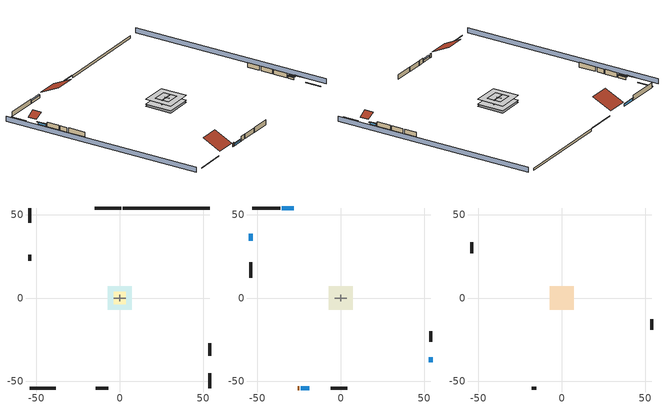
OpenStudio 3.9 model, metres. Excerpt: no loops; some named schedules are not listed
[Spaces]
garage 1
 floor foundation (Slab1 construction): -3.66,-3.66 -3.66,3.66 3.66,3.66 3.66,-3.66 z0
 wall outside (Wall1 construction): 53.91,-34.56 53.91,-27.25 z0.3:2.74
 wall outside (Wall2 construction): -14.24,-53.91 -6.93,-53.91 z0.3:2.74
 wall outside (Wall12 construction): -53.91,25.96 -53.91,22.31 z0.3:2.74
 wall to conditioned space 1 (Wall5 construction Reversed): 3.66,0 -3.66,0 z0.3:2.74
 wall to conditioned space 1 (Wall6 construction Reversed): 0,1.83 0,-1.83 z0.3:2.74
crawlspace - vented 1
 floor foundation (Slab2 construction): -7.11,-7.11 -7.11,7.11 7.11,7.11 7.11,-7.11 z-0.91
 wall outside (RimJoist1 construction): 0.76,53.91 -14.9,53.91 z0.3:0.61
 wall outside (RimJoist2 construction): 53.91,-53.91 53.91,-45.22 z0.3:0.61
 wall outside (RimJoist3 construction): -53.91,-53.91 -38.24,-53.91 z0.3:0.61
 wall outside (RimJoist4 construction): -53.91,53.91 -53.91,45.22 z0.3:0.61
 wall foundation (FoundationWall1 construction): 53.91,53.91 1.69,53.91 z-0.91:0.3
conditioned space 1
 floor to crawlspace - vented 1 (Floor2 construction): -7.11,-7.11 -7.11,7.11 7.11,7.11 7.11,-7.11 z0.3
 wall outside (Wall3 construction): -36.32,53.91 -52.98,53.91 z0.3:2.74
 wall outside (Wall4 construction): 53.91,-26.32 53.91,-20.06 z0.3:2.74
 wall outside (Wall7 construction): -6,-53.91 3.9,-53.91 z0.3:2.74
 wall outside (Wall8 construction): -53.91,21.38 -53.91,12.12 z0.3:2.74
 wall outside (AdiabaticWallConstruction): -28.08,53.91 -35.39,53.91 z0.3:1.52; 53.91,-38.63 53.91,-35.49 z0.3:1.37; -23.9,-53.91 -18.84,-53.91 z0.3:1.43; -53.91,38.62 -53.91,34.35 z0.3:1.46
 wall outside (AdiabaticWallConstruction 1): -25.74,-53.91 -24.83,-53.91 z0.3:2.34
 window (WindowConstruction): -28.08,53.91 -35.39,53.91 z0.3:1.52
 window (WindowConstruction 1): 53.91,-38.62 53.91,-35.49 z0.3:1.37
 window (WindowConstruction 2): -23.9,-53.91 -18.84,-53.91 z0.3:1.43
 window (WindowConstruction 3): -53.91,38.62 -53.91,34.35 z0.3:1.46
 door (Door): -25.74,-53.91 -24.83,-53.91 z0.3:2.34
attic - vented 1
 floor to garage 1 (Floor1 construction): -3.66,-3.66 -3.66,3.66 3.66,3.66 3.66,-3.66 z2.74
 floor to conditioned space 1 (Floor3 construction Reversed): -7.11,-7.11 -7.11,7.11 7.11,7.11 7.11,-7.11 z2.74
 wall outside (Wall9 construction): 53.91,-19.13 53.91,-12.6 z0.3:2.74
 wall outside (Wall10 construction): -53.91,33.42 -53.91,26.89 z0.3:2.74
 wall outside (Wall11 construction): -17.91,-53.91 -15.17,-53.91 z0.3:2.74
 roof outside (Roof1 construction): -27.15,53.91,2.74 -27.15,43.78,7.81 -15.83,43.78,7.81 -15.83,53.91,2.74
 roof outside (Roof2 construction): 53.91,-39.55,2.74 49.67,-39.55,4.86 49.67,-44.29,4.86 53.91,-44.29,2.74
 roof outside (Roof3 construction): -53.91,39.55,2.74 -49.67,39.55,4.86 -49.67,44.29,4.86 -53.91,44.29,2.74
 roof outside (Roof4 construction): -26.67,-53.91,2.74 -26.67,-44.39,7.5 -37.31,-44.39,7.5 -37.31,-53.91,2.74
shading: -58.48,53.91 -58.48,-53.91 / 58.48,-53.91 58.48,53.91 z0:2.74; -35.7,53.91 -27.77,53.91 -27.77,54.52 -35.7,54.52 z1.83; 53.91,-35.18 53.91,-38.93 54.52,-38.93 54.52,-35.18 z1.68; -18.54,-53.91 -24.21,-53.91 -24.21,-54.52 -18.54,-54.52 z1.74; -53.91,34.04 -53.91,38.93 -54.52,38.93 -54.52,34.04 z1.77
[Site]
Portland Intl Arpt_OR: Latitude {deg}=45.59; Longitude {deg}=-122.6; Time Zone {hr}=-8; Elevation {m}=33; Terrain=Suburbs; Keep Site Location Information=Yes
[Site:GroundTemperature:Shallow]
10.2558, 8.96328, 8.85977, 9.47314, 11.9355, 14.3863, 16.5111, 17.8571, 17.9714, 16.8767, 14.8061, 12.4304
[Site:WaterMainsTemperature]
Calculation Method=Schedule; Temperature Schedule=mains temperature schedule
[Building]
Building 1
[Material] Roughness=Rough
Name | Thickness {m} | Conductivity {W/m-K} | Density {kg/m3} | Specific Heat {J/kg-K} | Thermal Absorptance | Solar Absorptance | Visible Absorptance
asphalt or fiberglass shingles | 0.00635 | 0.162714 | 1121.4 | 1465.45 | 0.9 | 0.85 | 0.85
roof rigid ins | 0.00281632 | 0.029427 | 32.04 | 1214.23 | 0.9 | 0.7 | 0.7
osb sheathing 0.5 in. | 0.0127 | 0.115458 | 512.64 | 1214.23 | 0.9 | 0.6 | 0.6
wood siding | 0.0254 | 0.102417 | 544.68 | 1172.36 | 0.9 | 0.85 | 0.85
osb sheathing 0.5 in. 1 | 0.0127 | 0.115458 | 512.64 | 1214.23 | 0.9 | 0.7 | 0.7
wall stud and cavity | 0.1397 | 0.727959 | 139.0536 | 1170.24 | 0.9 | 0.6 | 0.6
wall stud and cavity 1 | 0.1397 | 0.0951301 | 139.0536 | 1170.24 | 0.9 | 0.7 | 0.7
gypsum board | 0.0127 | 0.160291 | 801 | 837.4 | 0.9 | 0.6 | 0.6
osb sheathing 0.5 in. 2; osb sheathing 0.5 in. 3 | 0.0127 | 0.115458 | 512.64 | 1214.23
wall stud and cavity 2 | 0.1397 | 0.0856282 | 139.0536 | 1170.24 | 0.9 | 0.7 | 0.7
rim joist stud and cavity | 0.0508 | 0.178688 | 50.32683 | 1063.81 | 0.9 | 0.6 | 0.6
ceiling stud and cavity | 0.1397 | 1.39189 | 65.682 | 1177.47 | 0.9 | 0.7 | 0.7
floor stud and cavity | 0.1397 | 0.0972396 | 92.3553 | 1139.71 | 0.9 | 0.7 | 0.7
floor rigid ins | 0.051816 | 0.029427 | 32.04 | 1214.23 | 0.9 | 0.7 | 0.7
osb sheathing 0.75 in. | 0.01905 | 0.115458 | 512.64 | 1214.23 | 0.9 | 0.7 | 0.7
floor covering | 0.0127 | 0.0433444 | 54.468 | 1339.84 | 0.9 | 0.6 | 0.6
ceiling loosefill ins | 0.169333 | 0.0480833 | 16.02 | 1046.75 | 0.9 | 0.7 | 0.7
ceiling stud and cavity 1 | 0.1397 | 0.0824711 | 65.682 | 1177.47 | 0.9 | 0.7 | 0.7
concrete 4.0 in. | 0.1016 | 1.803125 | 2242.8 | 837.4 | 0.9 | 0.7 | 0.7
concrete 8.0 in. | 0.2032 | 1.803125 | 2242.8 | 837.4 | 0.9 | 0.7 | 0.7
soil 0.5 in. | 0.0127 | 2.4234 | 1842.3 | 418.7 | 0.9 | 0.7 | 0.7
wood siding 1; wood siding 2 | 0.0254 | 0.102417 | 544.68 | 1172.36
wall rigid ins | 0.512978 | 0.029427 | 32.04 | 1214.23 | 0.9 | 0.7 | 0.7
wall stud and cavity 3 | 0.0889 | 0.380278 | 52.3479 | 1209.89 | 0.9 | 0.7 | 0.7
door material | 0.04445 | 0.0612267 | 512.64 | 1214.23 | 0.9 | 0.7 | 0.7
wall stud and cavity 4 | 0.0889 | 0.391764 | 83.0341 | 1211.67 | 0.9 | 0.7 | 0.7
furniture material conditioned space 1; furniture material garage 1 | 0.1524 | 0.115458 | 640.8 | 1214.23 | 0.9 | 0.6 | 0.6
[Construction]
Roof1 construction; Roof2 construction; Roof3 construction; Roof4 construction: asphalt or fiberglass shingles, roof rigid ins, osb sheathing 0.5 in.
Wall1 construction; Wall2 construction: wood siding, osb sheathing 0.5 in. 1, wall stud and cavity
Wall3 construction; Wall4 construction: wood siding, osb sheathing 0.5 in. 1, wall stud and cavity 1, gypsum board
Wall5 construction Reversed: gypsum board, wall stud and cavity 2, osb sheathing 0.5 in. 2
Wall6 construction Reversed: gypsum board, wall stud and cavity 2, osb sheathing 0.5 in. 3
Wall7 construction; Wall8 construction: wood siding, osb sheathing 0.5 in. 3, wall stud and cavity 1, gypsum board
Wall9 construction; Wall10 construction; Wall11 construction; Wall12 construction: wood siding, osb sheathing 0.5 in. 3, wall stud and cavity
RimJoist1 construction; RimJoist2 construction; RimJoist3 construction; RimJoist4 construction: wood siding, rim joist stud and cavity
Floor1 construction: ceiling stud and cavity
Floor2 construction: floor stud and cavity, floor rigid ins, osb sheathing 0.75 in., floor covering
Floor3 construction Reversed: gypsum board, ceiling stud and cavity 1, ceiling loosefill ins
Slab1 construction: concrete 4.0 in.
FoundationWall1 construction: concrete 8.0 in.
Slab2 construction: soil 0.5 in.
WindowConstruction; WindowConstruction 1; WindowConstruction 2; WindowConstruction 3: WindowMaterial
AdiabaticWallConstruction: wood siding 1, wall rigid ins, wall stud and cavity 3, gypsum board
Door: door material
AdiabaticWallConstruction 1: wood siding 2, wall rigid ins, wall stud and cavity 3, gypsum board
PartitionWallConstruction: gypsum board, wall stud and cavity 4, gypsum board
furniture construction conditioned space 1: furniture material conditioned space 1
furniture construction garage 1: furniture material garage 1
[WindowMaterial:SimpleGlazingSystem]
WindowMaterial: U-Factor {W/m2-K}=3.1229; Solar Heat Gain Coefficient=0.51
[ThermalZone] Multiplier=1; Use Ideal Air Loads=No
Name | Volume {m3} | Thermostat
conditioned space | 493.619 | conditioned space temperature setpoint
attic - vented | 305.205
garage | 130.484
crawlspace - vented | 246.81
[Sizing:Zone] Zone Cooling Design Supply Air Temperature Input Method=SupplyAirTemperature; Zone Cooling Design Supply Air Temperature {C}=14; Zone Cooling Design Supply Air Temperature Difference {deltaC}=11.11; Zone Heating Design Supply Air Temperature Input Method=SupplyAirTemperature; Zone Heating Design Supply Air Temperature {C}=40; Zone Heating Design Supply Air Temperature Difference {deltaC}=11.11; Zone Cooling Design Supply Air Humidity Ratio {kg-H2O/kg-air}=0.0085; Zone Heating Design Supply Air Humidity Ratio {kg-H2O/kg-air}=0.008; Cooling Design Air Flow Method=DesignDay; Heating Design Air Flow Method=DesignDay; Account for Dedicated Outdoor Air System=No; Dedicated Outdoor Air System Control Strategy=NeutralSupplyAir; Dedicated Outdoor Air Low Setpoint Temperature for Design {C}=autosize; Dedicated Outdoor Air High Setpoint Temperature for Design {C}=autosize; Zone Load Sizing Method=Sensible Load Only No Latent Load; Zone Latent Cooling Design Supply Air Humidity Ratio Input Method=HumidityRatioDifference; Zone Cooling Design Supply Air Humidity Ratio Difference {kgWater/kgDryAir}=0.005; Zone Latent Heating Design Supply Air Humidity Ratio Input Method=HumidityRatioDifference; Zone Humidification Design Supply Air Humidity Ratio Difference {kgWater/kgDryAir}=0.005; Sizing Option=Coincident
attic - vented; garage; crawlspace - vented
[Space]
Name | Thermal Zone | Volume {m3}
conditioned space 1 | conditioned space | 493.619
attic - vented 1 | attic - vented | 305.205
garage 1 | garage | 130.484
crawlspace - vented 1 | crawlspace - vented | 246.81
[ThermostatSetpoint:DualSetpoint]
conditioned space temperature setpoint: Heating Setpoint Temperature Schedule=heating setpoint; Cooling Setpoint Temperature Schedule=cooling setpoint; Temperature Difference Between Cutout And Setpoint {deltaC}=0
[Foundation:Kiva] Wall Depth Below Slab {m}=0.2032
Name | Initial Indoor Air Temperature {C} | Wall Height Above Grade {m}
Foundation Kiva 1 | 13.4258 | 0.1016
Foundation Kiva 2 | 8.80547 | 0.3048
[Foundation:Kiva:Settings]
Soil Conductivity {W/m-K}=2.4234; Soil Density {kg/m3}=1842.3; Soil Specific Heat {J/kg-K}=418.7; Ground Solar Absorptivity=0.9; Ground Thermal Absorptivity=0.9; Ground Surface Roughness {m}=0.03; Far-Field Width {m}=40; Deep-Ground Boundary Condition=ZeroFlux; Deep-Ground Depth {m}=40; Minimum Cell Dimension {m}=0.2; Maximum Cell Growth Coefficient=3; Simulation Timestep=Timestep
[SurfaceProperty:ExposedFoundationPerimeter] Exposed Perimeter Calculation Method=TotalExposedPerimeter
Name | Total Exposed Perimeter {m}
Slab1 | 18.288
Slab2 | 52.21224
[SurfaceProperty:IncidentSolarMultiplier] Incident Solar Multiplier=1; Incident Solar Multiplier Schedule=trans schedule winter=0.85 summer=0.7
Window1; Window2; Window3; Window4
[InternalMass:Definition] Design Level Calculation Method=SurfaceArea
Name | Construction | Surface Area {m2}
partition wall mass | PartitionWallConstruction | 202.436
furniture mass conditioned space 1 | furniture construction conditioned space 1 | 80.97429
furniture mass garage 1 | furniture construction garage 1 | 5.35122
[InternalMass] Multiplier=1
Name | Internal Mass Definition | Space or SpaceType
partition wall mass | partition wall mass | conditioned space 1
furniture mass conditioned space 1 | furniture mass conditioned space 1 | conditioned space 1
furniture mass garage 1 | furniture mass garage 1 | garage 1
[Fan:SystemModel]
mini split heat pump supply fan: Availability Schedule=Always On Discrete; Design Maximum Air Flow Rate {m3/s}=0.452768; Speed Control Method=Discrete; Electric Power Minimum Flow Rate Fraction=0.2; Design Pressure Rise {Pa}=500; Motor Efficiency=1; Motor In Air Stream Fraction=1; Design Electric Power Consumption {W}=autosize; Design Power Sizing Method=PowerPerFlow; Electric Power Per Unit Flow Rate {W/(m3/s)}=148.322; Electric Power Per Unit Flow Rate Per Unit Pressure {W-s/m3-Pa}=1.66667; Fan Total Efficiency=0.7; Motor Loss Radiative Fraction=0; Speed Flow Fraction 1=0.20706; Speed Electric Power Fraction 1=0.00888; Speed Flow Fraction 2=0.252; Speed Electric Power Fraction 2=0.016; Speed Flow Fraction 3=0.812; Speed Electric Power Fraction 3=0.53539; Speed Flow Fraction 4=1; Speed Electric Power Fraction 4=1
[EnergyManagementSystem:Sensor]
Name | Output Variable or Output Meter Index Key | Output Variable or Output Meter
mini_split_heat_pump_supply_fan_s | mini split heat pump supply fan | Fan Electricity Energy
water_heater_amb_temp | garage | Zone Mean Air Temperature
water_heater_amb_rh | garage | Zone Air Relative Humidity
water_heater_T_set | water heater setpoint | Schedule Value
out_pb_s |  | Site Outdoor Air Barometric Pressure
out_wt_s |  | Site Outdoor Air Humidity Ratio
site_vw_s |  | Site Wind Speed
cool_season | cooling season schedule | Schedule Value
mini_split_heat_pump_airloop_Fan_RTF_s | mini split heat pump supply fan | Fan Runtime Fraction Speed 1
mini_split_heat_pump_airloop_Fan_RTF_s_1 | mini split heat pump supply fan | Fan Runtime Fraction Speed 2
mini_split_heat_pump_airloop_Fan_RTF_s_2 | mini split heat pump supply fan | Fan Runtime Fraction Speed 3
mini_split_heat_pump_airloop_Fan_RTF_s_3 | mini split heat pump supply fan | Fan Runtime Fraction Speed 4
natural_vent_s | natural vent schedule | Schedule Value
htg_sp_s | heating setpoint | Schedule Value
clg_sp_s | cooling setpoint | Schedule Value
mech_vent_range_fan_0_sch_s | mech vent range fan 0 schedule | Schedule Value
mech_vent_bath_fan_0_sch_s | mech vent bath fan 0 schedule | Schedule Value
clothes_dryer_exhaust_0_sch_s | clothes_dryer | Schedule Value
htg_load_cond |  | Heating:EnergyTransfer:Zone:CONDITIONED SPACE
clg_load_cond |  | Cooling:EnergyTransfer:Zone:CONDITIONED SPACE
s_conv | Floor2 | Surface Inside Face Convection Heat Gain Energy
s_ig | Floor2 | Surface Inside Face Internal Gains Radiation Heat Gain Energy
s_sol | Floor2 | Surface Inside Face Solar Radiation Heat Gain Energy
s_lgt | Floor2 | Surface Inside Face Lights Radiation Heat Gain Energy
s_surf | Floor2 | Surface Inside Face Net Surface Thermal Radiation Heat Gain Energy
s_conv_1 | Floor3 | Surface Inside Face Convection Heat Gain Energy
s_ig_1 | Floor3 | Surface Inside Face Internal Gains Radiation Heat Gain Energy
s_sol_1 | Floor3 | Surface Inside Face Solar Radiation Heat Gain Energy
s_lgt_1 | Floor3 | Surface Inside Face Lights Radiation Heat Gain Energy
s_surf_1 | Floor3 | Surface Inside Face Net Surface Thermal Radiation Heat Gain Energy
ss_sol | Door1 | Surface Inside Face Solar Radiation Heat Gain Energy
ss_lgt | Door1 | Surface Inside Face Lights Radiation Heat Gain Energy
ss_conv | Door1 | Surface Inside Face Convection Heat Gain Energy
ss_ig | Door1 | Surface Inside Face Internal Gains Radiation Heat Gain Energy
ss_surf | Door1 | Surface Inside Face Net Surface Thermal Radiation Heat Gain Energy
ss_conv_1 | Window1 | Surface Inside Face Convection Heat Gain Energy
ss_ig_1 | Window1 | Surface Inside Face Internal Gains Radiation Heat Gain Energy
ss_surf_1 | Window1 | Surface Inside Face Net Surface Thermal Radiation Heat Gain Energy
ss_trans_in | Window1 | Surface Window Transmitted Solar Radiation Rate
ss_back_out | Window1 | Surface Window Shortwave from Zone Back Out Window Heat Transfer Rate
ss_trans_out | Window1 | Surface Inside Face Initial Transmitted Diffuse Transmitted Out Window Solar Radiation Rate
ss_conv_2 | Window2 | Surface Inside Face Convection Heat Gain Energy
ss_ig_2 | Window2 | Surface Inside Face Internal Gains Radiation Heat Gain Energy
ss_surf_2 | Window2 | Surface Inside Face Net Surface Thermal Radiation Heat Gain Energy
ss_trans_in_1 | Window2 | Surface Window Transmitted Solar Radiation Rate
ss_back_out_1 | Window2 | Surface Window Shortwave from Zone Back Out Window Heat Transfer Rate
ss_trans_out_1 | Window2 | Surface Inside Face Initial Transmitted Diffuse Transmitted Out Window Solar Radiation Rate
ss_conv_3 | Window3 | Surface Inside Face Convection Heat Gain Energy
ss_ig_3 | Window3 | Surface Inside Face Internal Gains Radiation Heat Gain Energy
ss_surf_3 | Window3 | Surface Inside Face Net Surface Thermal Radiation Heat Gain Energy
ss_trans_in_2 | Window3 | Surface Window Transmitted Solar Radiation Rate
ss_back_out_2 | Window3 | Surface Window Shortwave from Zone Back Out Window Heat Transfer Rate
ss_trans_out_2 | Window3 | Surface Inside Face Initial Transmitted Diffuse Transmitted Out Window Solar Radiation Rate
ss_conv_4 | Window4 | Surface Inside Face Convection Heat Gain Energy
ss_ig_4 | Window4 | Surface Inside Face Internal Gains Radiation Heat Gain Energy
ss_surf_4 | Window4 | Surface Inside Face Net Surface Thermal Radiation Heat Gain Energy
ss_trans_in_3 | Window4 | Surface Window Transmitted Solar Radiation Rate
ss_back_out_3 | Window4 | Surface Window Shortwave from Zone Back Out Window Heat Transfer Rate
ss_trans_out_3 | Window4 | Surface Inside Face Initial Transmitted Diffuse Transmitted Out Window Solar Radiation Rate
s_conv_2 | Wall3 | Surface Inside Face Convection Heat Gain Energy
s_ig_2 | Wall3 | Surface Inside Face Internal Gains Radiation Heat Gain Energy
s_sol_2 | Wall3 | Surface Inside Face Solar Radiation Heat Gain Energy
s_lgt_2 | Wall3 | Surface Inside Face Lights Radiation Heat Gain Energy
s_surf_2 | Wall3 | Surface Inside Face Net Surface Thermal Radiation Heat Gain Energy
s_conv_3 | Wall4 | Surface Inside Face Convection Heat Gain Energy
s_ig_3 | Wall4 | Surface Inside Face Internal Gains Radiation Heat Gain Energy
s_sol_3 | Wall4 | Surface Inside Face Solar Radiation Heat Gain Energy
s_lgt_3 | Wall4 | Surface Inside Face Lights Radiation Heat Gain Energy
s_surf_3 | Wall4 | Surface Inside Face Net Surface Thermal Radiation Heat Gain Energy
s_conv_4 | Wall5 | Surface Inside Face Convection Heat Gain Energy
s_ig_4 | Wall5 | Surface Inside Face Internal Gains Radiation Heat Gain Energy
s_sol_4 | Wall5 | Surface Inside Face Solar Radiation Heat Gain Energy
s_lgt_4 | Wall5 | Surface Inside Face Lights Radiation Heat Gain Energy
s_surf_4 | Wall5 | Surface Inside Face Net Surface Thermal Radiation Heat Gain Energy
s_conv_5 | Wall6 | Surface Inside Face Convection Heat Gain Energy
s_ig_5 | Wall6 | Surface Inside Face Internal Gains Radiation Heat Gain Energy
s_sol_5 | Wall6 | Surface Inside Face Solar Radiation Heat Gain Energy
s_lgt_5 | Wall6 | Surface Inside Face Lights Radiation Heat Gain Energy
s_surf_5 | Wall6 | Surface Inside Face Net Surface Thermal Radiation Heat Gain Energy
s_conv_6 | Wall7 | Surface Inside Face Convection Heat Gain Energy
s_ig_6 | Wall7 | Surface Inside Face Internal Gains Radiation Heat Gain Energy
s_sol_6 | Wall7 | Surface Inside Face Solar Radiation Heat Gain Energy
s_lgt_6 | Wall7 | Surface Inside Face Lights Radiation Heat Gain Energy
s_surf_6 | Wall7 | Surface Inside Face Net Surface Thermal Radiation Heat Gain Energy
s_conv_7 | Wall8 | Surface Inside Face Convection Heat Gain Energy
s_ig_7 | Wall8 | Surface Inside Face Internal Gains Radiation Heat Gain Energy
s_sol_7 | Wall8 | Surface Inside Face Solar Radiation Heat Gain Energy
s_lgt_7 | Wall8 | Surface Inside Face Lights Radiation Heat Gain Energy
s_surf_7 | Wall8 | Surface Inside Face Net Surface Thermal Radiation Heat Gain Energy
im_conv | furniture mass conditioned space 1 | Surface Inside Face Convection Heat Gain Energy
im_ig | furniture mass conditioned space 1 | Surface Inside Face Internal Gains Radiation Heat Gain Energy
im_sol | furniture mass conditioned space 1 | Surface Inside Face Solar Radiation Heat Gain Energy
im_lgt | furniture mass conditioned space 1 | Surface Inside Face Lights Radiation Heat Gain Energy
im_surf | furniture mass conditioned space 1 | Surface Inside Face Net Surface Thermal Radiation Heat Gain Energy
im_conv_1 | partition wall mass | Surface Inside Face Convection Heat Gain Energy
im_ig_1 | partition wall mass | Surface Inside Face Internal Gains Radiation Heat Gain Energy
im_sol_1 | partition wall mass | Surface Inside Face Solar Radiation Heat Gain Energy
im_lgt_1 | partition wall mass | Surface Inside Face Lights Radiation Heat Gain Energy
im_surf_1 | partition wall mass | Surface Inside Face Net Surface Thermal Radiation Heat Gain Energy
airflow_gain | infil flow | Infiltration Sensible Heat Gain Energy
airflow_loss | infil flow | Infiltration Sensible Heat Loss Energy
airflow_gain_1 | natural vent flow | Infiltration Sensible Heat Gain Energy
airflow_loss_1 | natural vent flow | Infiltration Sensible Heat Loss Energy
airflow_gain_2 | whole house fan flow | Infiltration Sensible Heat Gain Energy
airflow_loss_2 | whole house fan flow | Infiltration Sensible Heat Loss Energy
mv_conv | mech vent bath fan 0 | Electric Equipment Convective Heating Energy
mv_rad | mech vent bath fan 0 | Electric Equipment Radiant Heating Energy
mv_conv_1 | mech vent house fan | Electric Equipment Convective Heating Energy
mv_rad_1 | mech vent house fan | Electric Equipment Radiant Heating Energy
[ElectricEquipment:Definition] Design Level Calculation Method=EquipmentLevel
Name | Design Level {W} | Fraction Latent | Fraction Radiant | Fraction Lost
ceiling fan | 17.004 | 0 | 0.558 | 0
clothes washer | 286.173 | 0.03 | 0.162 | 0.7
clothes dryer | 3747.07 | 0.015 | 0.081 | 0.85
dishwasher | 828.296 | 0.3 | 0.18 | 0.4
fridge | 54.7945 | 0 | 0.6 | 0
cooking range | 1227.29 | 0.08 | 0.432 | 0.2
misc tv | 618.649 | 0 | 0.6 | 0
misc plug loads | 400.354 | 0.021 | 0.558 | 0.049
whole house fan; mech vent house fan | 0 | 0 | 0 | 1
mech vent house fan cfis | 0 | 0 | 0 | 0
mech vent range fan 0; mech vent bath fan 0 | 30 | 0 | 0 | 1
[ElectricEquipment] Space or SpaceType=conditioned space 1
Name | Electric Equipment Definition | Schedule
ceiling fan | ceiling fan | ceiling_fan
clothes washer | clothes washer | clothes_washer
clothes dryer | clothes dryer | clothes_dryer
dishwasher | dishwasher | dishwasher
fridge | fridge | fridge schedule
cooking range | cooking range | cooking_range
misc tv | misc tv | plug_loads_tv
misc plug loads | misc plug loads | plug_loads_other
whole house fan | whole house fan | Always On Discrete
mech vent house fan | mech vent house fan | mech vent house fan schedule
mech vent house fan cfis | mech vent house fan cfis | mech vent house fan cfis schedule
mech vent range fan 0 | mech vent range fan 0 | mech vent range fan 0 schedule
mech vent bath fan 0 | mech vent bath fan 0 | mech vent bath fan 0 schedule
[OtherEquipment:Definition] Design Level Calculation Method=EquipmentLevel
Name | Design Level {W} | Fraction Latent | Fraction Radiant | Fraction Lost
water heater sens; mech vent house fan sensible load | 0 | 0 | 0 | 0
water heater lat; mech vent house fan latent load | 0 | 1 | 0 | 0
water heater energy adjustment1 | 0.01 | 0 | 0 | 1
clothes dryer 2 | 0 | 0.015 | 0.081 | 0.85
cooking range 2 | 0 | 0.08 | 0.432 | 0.2
general water use sensible | -61.6891 | 0 | 0.6 | 0
general water use latent | 62.594 | 1 | 0 | 0
[OtherEquipment]
Name | Other Equipment Definition | Space or SpaceType | Schedule | Fuel Type
water heater sens | water heater sens | garage 1 | Always On Discrete
water heater lat | water heater lat | garage 1 | Always On Discrete
water heater energy adjustment1 | water heater energy adjustment1 | garage 1 | Always On Discrete | Electricity
clothes dryer 1 | clothes dryer 2 | conditioned space 1 | clothes_dryer | Electricity
cooking range 1 | cooking range 2 | conditioned space 1 | cooking_range | Electricity
general water use sensible | general water use sensible | conditioned space 1 | general water use schedule
general water use latent | general water use latent | conditioned space 1 | general water use schedule
mech vent house fan sensible load | mech vent house fan sensible load | conditioned space 1 | Always On Discrete
mech vent house fan latent load | mech vent house fan latent load | conditioned space 1 | Always On Discrete
[WaterUse:Equipment:Definition]
Name | Peak Flow Rate {m3/s}
clothes washer | 3.23454e-06
dishwasher | 6.9979e-06
[Lights:Definition] Design Level Calculation Method=LightingLevel; Fraction Radiant=0.6; Fraction Visible=0.2; Return Air Fraction=0
Name | Lighting Level {W}
interior lighting | 475.485
garage lighting | 15.7546
[Lights] Fraction Replaceable=1
Name | Lights Definition | Space or SpaceType | Schedule
interior lighting | interior lighting | conditioned space 1 | lighting_interior
garage lighting | garage lighting | garage 1 | lighting_garage
[Exterior:Lights:Definition]
exterior lighting: Design Level {W}=12.0218
[Exterior:Lights]
exterior lighting: Exterior Lights Definition=exterior lighting; Schedule=exterior lighting schedule
[People:Definition]
occupants: Number of People Calculation Method=People; Number of People {people}=3; Fraction Radiant=0.314171; Sensible Heat Fraction=0.56303; Carbon Dioxide Generation Rate {m3/s-W}=0; Enable ASHRAE 55 Comfort Warnings=No; Mean Radiant Temperature Calculation Type=EnclosureAveraged
[People]
occupants: People Definition=occupants; Space or SpaceType=conditioned space 1; Number of People Schedule=occupants; Activity Level Schedule=occupants activity schedule; Multiplier=1
[SpaceInfiltration:DesignFlowRate] Schedule=Always On Discrete
Name | Space or SpaceType | Design Flow Rate Calculation Method | Design Flow Rate {m3/s} | Air Changes per Hour {1/hr} | Constant Term Coefficient | Temperature Term Coefficient | Velocity Term Coefficient | Velocity Squared Term Coefficient
natural vent flow; whole house fan flow; infil flow | conditioned space 1 | Flow/Space | 0
infil crawlspace - vented 1 | crawlspace - vented 1 | AirChanges/Hour |  | 2.6013 | 1 | 0 | 0 | 0
[ZoneMixing]
whole house fan mix: Zone or Space=attic - vented; Schedule=Always On Continuous; Design Flow Rate Calculation Method=Flow/Zone; Design Flow Rate {m3/s}=0; Source Zone or Space=conditioned space
[SpaceInfiltration:EffectiveLeakageArea] Schedule=Always On Discrete
Name | Space or SpaceType | Effective Air Leakage Area {cm2} | Stack Coefficient | Wind Coefficient
infil garage 1 | garage 1 | 271.837 | 0.000129147 | 4.64657e-05
infil attic - vented 1 | attic - vented 1 | 8530.74 | 0.000248762 | 3.93465e-05
